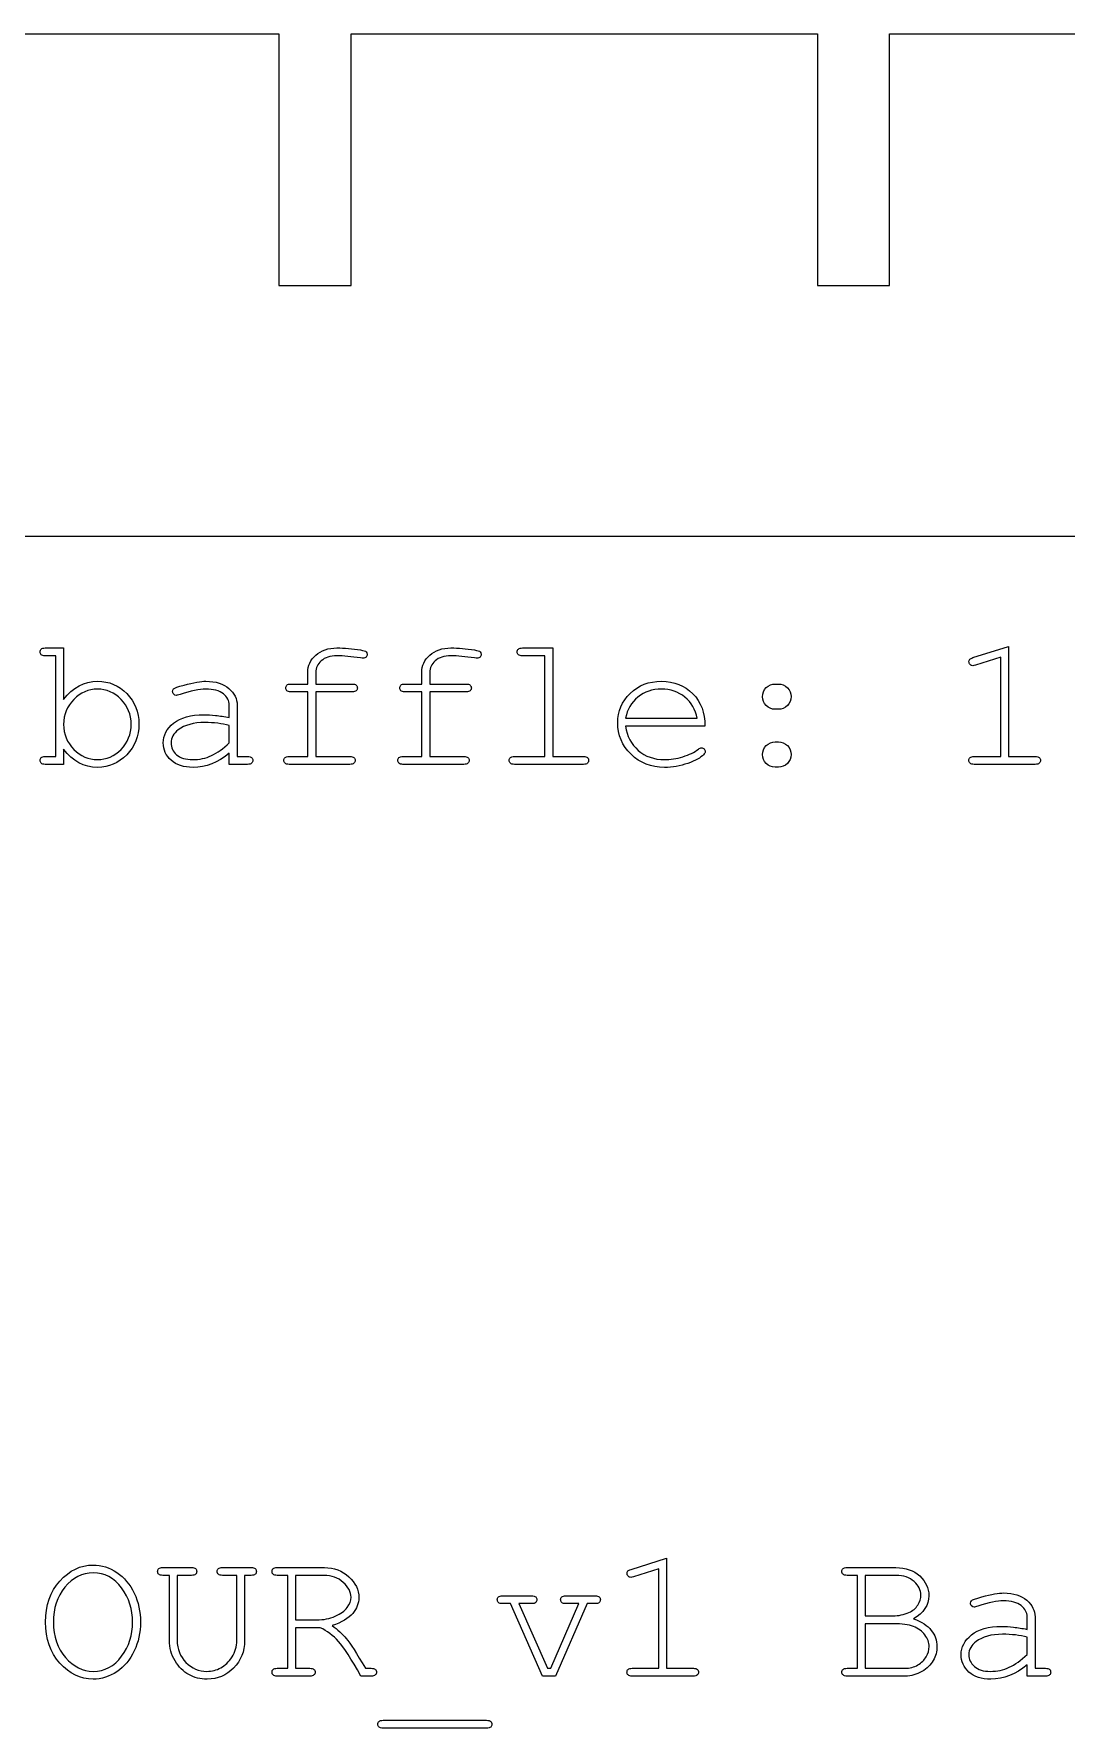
# Model space of a CAD drawing. Extents: x 16 to 234, y 0 to 130.
# Drawn here: x 42.17 to 70.92, y -0.5 to 46.7 of the extents above; entities that cross this region are included whole.
import ezdxf

# ---------------------------------------------------------------- set-up
doc = ezdxf.new("R2010")
doc.units = 0
doc.layers.add('baffles_v1_C4_v1', color=7, linetype='CONTINUOUS')

msp = doc.modelspace()

# ---------------------------------------------------------------- linework, layer by layer
at = {"layer": 'baffles_v1_C4_v1', "color": 1}
for p, q in [((36.005643, 46.699999), (48.994353, 46.699999)), ((48.994353, 46.699999), (48.994353, 39.694354)), ((51.005645, 39.694354), (51.005645, 46.699999)), ((51.005645, 46.699999), (63.994351, 46.699999)), ((63.994351, 46.699999), (63.994351, 39.694354)), ((66.005643, 39.694354), (66.005643, 46.699999)), ((66.005643, 46.699999), (78.994356, 46.699999)), ((48.994353, 39.694354), (49.999999, 39.694354)), ((49.999999, 39.694354), (51.005645, 39.694354)), ((63.994351, 39.694354), (65.000015, 39.694354)), ((65.000015, 39.694354), (66.005643, 39.694354)), ((230.000002, 32.699999), (19.999999, 32.699999))]:
    msp.add_line(p, q, dxfattribs=at)
at = {"layer": 'baffles_v1_C4_v1', "color": 7}
for p, q in [((42.485965, 29.592695), (42.994978, 29.592695)), ((42.777937, 29.37307), (42.485965, 29.37307)), ((42.777937, 26.56704), (42.777937, 29.37307)), ((42.994978, 29.592695), (42.994978, 28.153506)), ((55.780244, 29.592695), (56.62257, 29.592695)), ((56.405528, 29.37307), (55.780244, 29.37307)), ((56.405528, 26.56704), (56.405528, 29.37307)), ((56.62257, 29.592695), (56.62257, 26.56704)), ((68.327798, 29.323978), (69.319986, 29.63662)), ((69.102945, 29.336897), (68.394978, 29.114688)), ((69.102945, 26.56704), (69.102945, 29.336897)), ((69.319986, 29.63662), (69.319986, 26.56704)), ((49.79973, 28.587589), (49.79973, 28.915734)), ((50.019354, 28.915734), (50.019354, 28.587589)), ((52.97473, 28.587589), (52.97473, 28.915734)), ((53.194354, 28.915734), (53.194354, 28.587589)), ((49.329475, 28.587589), (49.79973, 28.587589)), ((49.79973, 28.367963), (49.329475, 28.367963)), ((49.79973, 26.56704), (49.79973, 28.367963)), ((50.019354, 28.587589), (51.034795, 28.587589)), ((50.019355, 28.367963), (50.019355, 26.56704)), ((51.034795, 28.367963), (50.019355, 28.367963)), ((52.504475, 28.587589), (52.97473, 28.587589)), ((52.97473, 28.367963), (52.504475, 28.367963)), ((52.97473, 26.56704), (52.97473, 28.367963)), ((53.194354, 28.587589), (54.209795, 28.587589)), ((53.194355, 28.367963), (53.194355, 26.56704)), ((54.209795, 28.367963), (53.194355, 28.367963)), ((62.81754, 28.587588), (62.910558, 28.587588)), ((62.81754, 28.587588), (62.81754, 28.587588)), ((47.61175, 27.652245), (47.61175, 28.003644)), ((47.831374, 28.003645), (47.831374, 26.56704)), ((62.910558, 27.884789), (62.81754, 27.884789)), ((44.878584, 27.463626), (44.878584, 27.463626)), ((47.61175, 26.952029), (47.61175, 27.430036)), ((60.862104, 27.417117), (58.650353, 27.417117)), ((58.652937, 27.636742), (60.642479, 27.636742)), ((60.862104, 27.417117), (60.862104, 27.417117)), ((62.81754, 26.9727), (62.910558, 26.9727)), ((62.81754, 26.9727), (62.81754, 26.9727)), ((42.485965, 26.56704), (42.777937, 26.56704)), ((42.994978, 26.776329), (42.994978, 26.349999)), ((47.61175, 26.349999), (47.61175, 26.662641)), ((47.831374, 26.56704), (48.120761, 26.56704)), ((49.275214, 26.56704), (49.79973, 26.56704)), ((50.019355, 26.56704), (50.972785, 26.56704)), ((52.450214, 26.56704), (52.97473, 26.56704)), ((53.194355, 26.56704), (54.147785, 26.56704)), ((55.552867, 26.56704), (56.405528, 26.56704)), ((56.62257, 26.56704), (57.475231, 26.56704)), ((68.358804, 26.56704), (69.102945, 26.56704)), ((69.319986, 26.56704), (70.064126, 26.56704)), ((42.994978, 26.349999), (42.485965, 26.349999)), ((48.120763, 26.349999), (47.61175, 26.349999)), ((50.972785, 26.349999), (49.275214, 26.349999)), ((54.147785, 26.349999), (52.450214, 26.349999)), ((57.475231, 26.349999), (55.552867, 26.349999)), ((62.910558, 26.272484), (62.81754, 26.272484)), ((70.064126, 26.349999), (68.358804, 26.349999)), ((45.759148, 3.97307), (46.560133, 3.97307)), ((47.420546, 3.97307), (48.22153, 3.97307)), ((48.947069, 3.97307), (50.259651, 3.97307)), ((58.802803, 3.923978), (59.794987, 4.23662)), ((59.577944, 3.936897), (58.869979, 3.714688)), ((59.577944, 1.16704), (59.577944, 3.936897)), ((59.794987, 4.23662), (59.794987, 1.16704)), ((64.819484, 3.97307), (66.183743, 3.97307)), ((45.942601, 3.756029), (45.75915, 3.756029)), ((45.942601, 1.942186), (45.942601, 3.756029)), ((46.560133, 3.756029), (46.15964, 3.756029)), ((46.15964, 3.756029), (46.15964, 1.942186)), ((47.821038, 3.756029), (47.420546, 3.756029)), ((47.821038, 1.942186), (47.821038, 3.756029)), ((48.038081, 3.756029), (48.038081, 1.942186)), ((48.22153, 3.756029), (48.038081, 3.756029)), ((49.239041, 3.756029), (48.947069, 3.756029)), ((49.239041, 1.16704), (49.239041, 3.756029)), ((50.254483, 3.756029), (49.456082, 3.756029)), ((49.456082, 3.756029), (49.456082, 2.515795)), ((65.111457, 3.756029), (64.819484, 3.756029)), ((65.111457, 1.16704), (65.111457, 3.756029)), ((66.188911, 3.756029), (65.328497, 3.756029)), ((65.328497, 3.756029), (65.328497, 2.629483)), ((55.222138, 3.187589), (56.036042, 3.187589)), ((55.444347, 2.967963), (55.222138, 2.967963)), ((56.335765, 0.949999), (55.444347, 2.967963)), ((56.036042, 2.967963), (55.676891, 2.967963)), ((55.676891, 2.967963), (56.472708, 1.16704)), ((56.568309, 1.16704), (57.348623, 2.967963)), ((57.583751, 2.967963), (56.702668, 0.949999)), ((56.986889, 3.187589), (57.803376, 3.187589)), ((57.348623, 2.967963), (56.986889, 2.967963)), ((57.803376, 2.967963), (57.583751, 2.967963)), ((44.919925, 2.453783), (44.919925, 2.453783)), ((45.13955, 2.453783), (45.13955, 2.453783)), ((49.456082, 2.515795), (50.047777, 2.515795)), ((65.328497, 2.629483), (66.095894, 2.629483)), ((66.108813, 2.409858), (65.328497, 2.409858)), ((65.328497, 2.409858), (65.328497, 1.16704)), ((69.83675, 2.252245), (69.83675, 2.603644)), ((70.056368, 2.603645), (70.056368, 1.16704)), ((49.456082, 2.298754), (49.456082, 1.16704)), ((50.145962, 2.298754), (49.456082, 2.298754)), ((69.83675, 1.552029), (69.83675, 2.030036)), ((48.947069, 1.16704), (49.239041, 1.16704)), ((49.856574, 0.949999), (48.947069, 0.949999)), ((49.456082, 1.16704), (49.856574, 1.16704)), ((51.567064, 0.949999), (51.277676, 0.949999)), ((51.4017, 1.16704), (51.567064, 1.16704)), ((56.702668, 0.949999), (56.335765, 0.949999)), ((56.472708, 1.16704), (56.568309, 1.16704)), ((58.833805, 1.16704), (59.577944, 1.16704)), ((60.539126, 0.949999), (58.833805, 0.949999)), ((59.794987, 1.16704), (60.539126, 1.16704)), ((64.819484, 1.16704), (65.111457, 1.16704)), ((66.442124, 0.949999), (64.819484, 0.949999)), ((65.328497, 1.16704), (66.426623, 1.16704)), ((69.83675, 0.949999), (69.83675, 1.262641)), ((70.345762, 0.949999), (69.83675, 0.949999)), ((70.056368, 1.16704), (70.345755, 1.16704)), ((51.894691, -0.282484), (54.78082, -0.282484)), ((54.780822, -0.499525), (51.894693, -0.499525)), ((54.78082, -0.499525), (54.780822, -0.499525))]:
    msp.add_line(p, q, dxfattribs=at)
for points in [[(42.341273, 29.484175), (42.341273, 29.515177), (42.35247, 29.541015), (42.374861, 29.561689)], [(42.374861, 29.404076), (42.352466, 29.424744), (42.341273, 29.451443), (42.341273, 29.484175)], [(42.374861, 29.561689), (42.397255, 29.582357), (42.434288, 29.592692), (42.485965, 29.592695)], [(42.485965, 29.37307), (42.434288, 29.373067), (42.397253, 29.383402), (42.374861, 29.404076)], [(49.79973, 28.915734), (49.799729, 29.098321), (49.873799, 29.256795), (50.021939, 29.391157)], [(50.021939, 29.391157), (50.170076, 29.525513), (50.366447, 29.592692), (50.61105, 29.592695)], [(50.611049, 29.37307), (50.421567, 29.373067), (50.275581, 29.326559), (50.173091, 29.233544)], [(51.269923, 29.313642), (51.009816, 29.353258), (50.790192, 29.373067), (50.611049, 29.37307)], [(50.61105, 29.592695), (50.816031, 29.592692), (51.034794, 29.573744), (51.267341, 29.535851)], [(51.267341, 29.535851), (51.355188, 29.522068), (51.408156, 29.505703), (51.426246, 29.486759)], [(51.339686, 29.305891), (51.325903, 29.305888), (51.302649, 29.308473), (51.269923, 29.313642)], [(51.422369, 29.335605), (51.401696, 29.315793), (51.374135, 29.305888), (51.339686, 29.305891)], [(51.453374, 29.411828), (51.453372, 29.380819), (51.443035, 29.355411), (51.422369, 29.335605)], [(51.426246, 29.486759), (51.444329, 29.467807), (51.453374, 29.44283), (51.453374, 29.411828)], [(52.97473, 28.915734), (52.974729, 29.098321), (53.048799, 29.256795), (53.196939, 29.391157)], [(53.196939, 29.391157), (53.345076, 29.525513), (53.541447, 29.592692), (53.78605, 29.592695)], [(53.786049, 29.37307), (53.596567, 29.373067), (53.450581, 29.326559), (53.348091, 29.233544)], [(54.444923, 29.313642), (54.184816, 29.353258), (53.965192, 29.373067), (53.786049, 29.37307)], [(53.78605, 29.592695), (53.991031, 29.592692), (54.209794, 29.573744), (54.442341, 29.535851)], [(54.442341, 29.535851), (54.530188, 29.522068), (54.583156, 29.505703), (54.601246, 29.486759)], [(54.514686, 29.305891), (54.500903, 29.305888), (54.477649, 29.308473), (54.444923, 29.313642)], [(54.597369, 29.335605), (54.576696, 29.315793), (54.549135, 29.305888), (54.514686, 29.305891)], [(54.628374, 29.411828), (54.628372, 29.380819), (54.618035, 29.355411), (54.597369, 29.335605)], [(54.601246, 29.486759), (54.619329, 29.467807), (54.628374, 29.44283), (54.628374, 29.411828)], [(55.632965, 29.484175), (55.632964, 29.515177), (55.644162, 29.541015), (55.666556, 29.561689)], [(55.667848, 29.404076), (55.644592, 29.424744), (55.632965, 29.451443), (55.632965, 29.484175)], [(55.666556, 29.561689), (55.688947, 29.582357), (55.726845, 29.592692), (55.780244, 29.592695)], [(55.780244, 29.37307), (55.728567, 29.373067), (55.691101, 29.383402), (55.667848, 29.404076)], [(68.216695, 29.207706), (68.216694, 29.233541), (68.225306, 29.257657), (68.242532, 29.280053)], [(68.242532, 29.280053), (68.256312, 29.29383), (68.284734, 29.308472), (68.327798, 29.323978)], [(50.173091, 29.233544), (50.070598, 29.140524), (50.019352, 29.034587), (50.019354, 28.915734)], [(53.348091, 29.233544), (53.245598, 29.140524), (53.194352, 29.034587), (53.194354, 28.915734)], [(68.248992, 29.131483), (68.227458, 29.153012), (68.216695, 29.17842), (68.216695, 29.207706)], [(68.320047, 29.099185), (68.294209, 29.099182), (68.270523, 29.109948), (68.248992, 29.131483)], [(68.394978, 29.114688), (68.360525, 29.10435), (68.335549, 29.099182), (68.320047, 29.099185)], [(42.994978, 28.153506), (43.256804, 28.494569), (43.572891, 28.665101), (43.94324, 28.665103)], [(43.938073, 28.445478), (43.686579, 28.445476), (43.466954, 28.350305), (43.279198, 28.159966)], [(44.596947, 28.159966), (44.409187, 28.350305), (44.189563, 28.445476), (43.938073, 28.445478)], [(43.94324, 28.665103), (44.260187, 28.665101), (44.531488, 28.550121), (44.757144, 28.320163)], [(44.757144, 28.320163), (44.982795, 28.090201), (45.095622, 27.808134), (45.095625, 27.473961)], [(46.033035, 28.380883), (46.033034, 28.410164), (46.041646, 28.433418), (46.058872, 28.450646)], [(46.062749, 28.303368), (46.042941, 28.324037), (46.033035, 28.349875), (46.033035, 28.380883)], [(46.058872, 28.450646), (46.082988, 28.476482), (46.180311, 28.511794), (46.350844, 28.556582)], [(46.950292, 28.445478), (46.781481, 28.445476), (46.544631, 28.396383), (46.239741, 28.2982)], [(46.350844, 28.556582), (46.61956, 28.628927), (46.82282, 28.665101), (46.960626, 28.665103)], [(47.446385, 28.313703), (47.336141, 28.401551), (47.170776, 28.445476), (46.950292, 28.445478)], [(46.960626, 28.665103), (47.234509, 28.665101), (47.448105, 28.597491), (47.601413, 28.462273)], [(47.601413, 28.462273), (47.754718, 28.327051), (47.831371, 28.174175), (47.831374, 28.003645)], [(49.21837, 28.398969), (49.195976, 28.419638), (49.184779, 28.446337), (49.184782, 28.479068)], [(49.184782, 28.479068), (49.184782, 28.510072), (49.195979, 28.53591), (49.21837, 28.556583)], [(49.21837, 28.556583), (49.240765, 28.577251), (49.277798, 28.587586), (49.329475, 28.587589)], [(49.329475, 28.367963), (49.277798, 28.367961), (49.240763, 28.378297), (49.21837, 28.398969)], [(51.034795, 28.587589), (51.08647, 28.587586), (51.123504, 28.577251), (51.1459, 28.556583)], [(51.1459, 28.398969), (51.123506, 28.378297), (51.08647, 28.367962), (51.034795, 28.367963)], [(51.1459, 28.556583), (51.168291, 28.53591), (51.179488, 28.50921), (51.179488, 28.476484)], [(51.179488, 28.476484), (51.179486, 28.445476), (51.168287, 28.419638), (51.1459, 28.398969)], [(52.39337, 28.398969), (52.370976, 28.419638), (52.359779, 28.446337), (52.359782, 28.479068)], [(52.359782, 28.479068), (52.359782, 28.510072), (52.370979, 28.53591), (52.39337, 28.556583)], [(52.39337, 28.556583), (52.415765, 28.577251), (52.452798, 28.587586), (52.504475, 28.587589)], [(52.504475, 28.367963), (52.452798, 28.367961), (52.415763, 28.378297), (52.39337, 28.398969)], [(54.209795, 28.587589), (54.26147, 28.587586), (54.298504, 28.577251), (54.3209, 28.556583)], [(54.3209, 28.398969), (54.298506, 28.378297), (54.26147, 28.367962), (54.209795, 28.367963)], [(54.3209, 28.556583), (54.343291, 28.53591), (54.354488, 28.50921), (54.354488, 28.476484)], [(54.354488, 28.476484), (54.354486, 28.445476), (54.343287, 28.419638), (54.3209, 28.398969)], [(58.430728, 27.515302), (58.430728, 27.830527), (58.54743, 28.100967), (58.780836, 28.326622)], [(58.780836, 28.326622), (59.01424, 28.552274), (59.303197, 28.665101), (59.647708, 28.665103)], [(59.647708, 28.445478), (59.394492, 28.445476), (59.17659, 28.371407), (58.994001, 28.223269)], [(59.647708, 28.665103), (60.002551, 28.665101), (60.294522, 28.549259), (60.523623, 28.317579)], [(60.302707, 28.220686), (60.119253, 28.370545), (59.900921, 28.445476), (59.647708, 28.445478)], [(62.466141, 28.233605), (62.466139, 28.335233), (62.50102, 28.419638), (62.570785, 28.486819)], [(62.570785, 28.486819), (62.640547, 28.553996), (62.722799, 28.587586), (62.81754, 28.587588)], [(62.910558, 28.587588), (63.007019, 28.587586), (63.089701, 28.553135), (63.158605, 28.484235)], [(63.158605, 28.484235), (63.227505, 28.415331), (63.261956, 28.333511), (63.261958, 28.238772)], [(43.279198, 28.159966), (43.091439, 27.969623), (42.997561, 27.73751), (42.997561, 27.463626)], [(44.878584, 27.463626), (44.878581, 27.73751), (44.784702, 27.969623), (44.596947, 28.159966)], [(46.133804, 28.272362), (46.106242, 28.27236), (46.082558, 28.282695), (46.062749, 28.303368)], [(46.239741, 28.2982), (46.184619, 28.280973), (46.149306, 28.27236), (46.133804, 28.272362)], [(47.61175, 28.003644), (47.611748, 28.122499), (47.556626, 28.225851), (47.446385, 28.313703)], [(58.994001, 28.223269), (58.81141, 28.075129), (58.697722, 27.87962), (58.652937, 27.636742)], [(60.642479, 27.636742), (60.599413, 27.876175), (60.486156, 28.070822), (60.302707, 28.220686)], [(60.523623, 28.317579), (60.75272, 28.085895), (60.865547, 27.785741), (60.862104, 27.417117)], [(62.569494, 27.988142), (62.50059, 28.057042), (62.466139, 28.138863), (62.466141, 28.233605)], [(62.81754, 27.884789), (62.721076, 27.884787), (62.638394, 27.919238), (62.569494, 27.988142)], [(63.157313, 27.985558), (63.087548, 27.918377), (63.005296, 27.884787), (62.910558, 27.884789)], [(63.261958, 28.238772), (63.261956, 28.13714), (63.227075, 28.052736), (63.157313, 27.985558)], [(42.997561, 27.463626), (42.997561, 27.18974), (43.091439, 26.957627), (43.279198, 26.767286)], [(44.596947, 26.767286), (44.784702, 26.957627), (44.878581, 27.18974), (44.878584, 27.463626)], [(45.095625, 27.473961), (45.095622, 27.136341), (44.981503, 26.850398), (44.753268, 26.616132)], [(45.772069, 26.946862), (45.772069, 27.157012), (45.868531, 27.340463), (46.061457, 27.497216)], [(46.061457, 27.497216), (46.254382, 27.653966), (46.536018, 27.732342), (46.906367, 27.732343)], [(46.929621, 27.515302), (46.614394, 27.515301), (46.36807, 27.447261), (46.190648, 27.311181)], [(46.906367, 27.732343), (47.006273, 27.732342), (47.114793, 27.725883), (47.231928, 27.712965)], [(47.288772, 27.494632), (47.175082, 27.508411), (47.055365, 27.515301), (46.929621, 27.515302)], [(47.231928, 27.712965), (47.34906, 27.700044), (47.475667, 27.679804), (47.61175, 27.652245)], [(47.61175, 27.430036), (47.510118, 27.459319), (47.402459, 27.48085), (47.288772, 27.494632)], [(58.80409, 26.630343), (58.555182, 26.874083), (58.430728, 27.169069), (58.430728, 27.515302)], [(58.650353, 27.417117), (58.688248, 27.136341), (58.805812, 26.910257), (59.003044, 26.738864)], [(45.991694, 26.462395), (45.845277, 26.59417), (45.772069, 26.755658), (45.772069, 26.946862)], [(46.190648, 27.311181), (46.056289, 27.209549), (45.989109, 27.08811), (45.98911, 26.946862)], [(45.98911, 26.946862), (45.989109, 26.815948), (46.040355, 26.705705), (46.142848, 26.616133)], [(47.114364, 26.59417), (47.275421, 26.669101), (47.441216, 26.788387), (47.61175, 26.952029)], [(62.570785, 26.871931), (62.640547, 26.93911), (62.722799, 26.972699), (62.81754, 26.9727)], [(62.910558, 26.9727), (63.007019, 26.972699), (63.089701, 26.938679), (63.158605, 26.870639)], [(42.341273, 26.458519), (42.341273, 26.491248), (42.35247, 26.517516), (42.374861, 26.537326)], [(42.374861, 26.381005), (42.352466, 26.401675), (42.341273, 26.427513), (42.341273, 26.458519)], [(42.374861, 26.537326), (42.397255, 26.557135), (42.434288, 26.56704), (42.485965, 26.56704)], [(43.94324, 26.264733), (43.564278, 26.264733), (43.248191, 26.435265), (42.994978, 26.776329)], [(43.279198, 26.767286), (43.466954, 26.576944), (43.686579, 26.481774), (43.938073, 26.481774)], [(43.938073, 26.481774), (44.189563, 26.481774), (44.409187, 26.576944), (44.596947, 26.767286)], [(44.753268, 26.616132), (44.525028, 26.381866), (44.255019, 26.264733), (43.94324, 26.264733)], [(46.601476, 26.264733), (46.34137, 26.264733), (46.13811, 26.33062), (45.991694, 26.462395)], [(46.142848, 26.616133), (46.245338, 26.52656), (46.394769, 26.481774), (46.591141, 26.481774)], [(46.591141, 26.481774), (46.778897, 26.481774), (46.953305, 26.519239), (47.114364, 26.59417)], [(47.61175, 26.662641), (47.296522, 26.397369), (46.959764, 26.264733), (46.601476, 26.264733)], [(48.120761, 26.56704), (48.174158, 26.56704), (48.212054, 26.557135), (48.23445, 26.537326)], [(48.23445, 26.537326), (48.256841, 26.517516), (48.268038, 26.491248), (48.268038, 26.458519)], [(48.268038, 26.458519), (48.268035, 26.427513), (48.256837, 26.401675), (48.23445, 26.381005)], [(49.130519, 26.458519), (49.130518, 26.491248), (49.141716, 26.517516), (49.16411, 26.537326)], [(49.16411, 26.381005), (49.141716, 26.401675), (49.130519, 26.427513), (49.130519, 26.458519)], [(49.16411, 26.537326), (49.186501, 26.557135), (49.223537, 26.56704), (49.275214, 26.56704)], [(50.972785, 26.56704), (51.024459, 26.56704), (51.061494, 26.557135), (51.083889, 26.537326)], [(51.083889, 26.537326), (51.10628, 26.517516), (51.117477, 26.491248), (51.117481, 26.458519)], [(51.117481, 26.458519), (51.117478, 26.427513), (51.10628, 26.401675), (51.083889, 26.381005)], [(52.305519, 26.458519), (52.305518, 26.491248), (52.316716, 26.517516), (52.33911, 26.537326)], [(52.33911, 26.381005), (52.316716, 26.401675), (52.305519, 26.427513), (52.305519, 26.458519)], [(52.33911, 26.537326), (52.361501, 26.557135), (52.398537, 26.56704), (52.450214, 26.56704)], [(54.147785, 26.56704), (54.199459, 26.56704), (54.236494, 26.557135), (54.258889, 26.537326)], [(54.258889, 26.537326), (54.28128, 26.517516), (54.292477, 26.491248), (54.292481, 26.458519)], [(54.292481, 26.458519), (54.292478, 26.427513), (54.28128, 26.401675), (54.258889, 26.381005)], [(55.441763, 26.381005), (55.419369, 26.401675), (55.408172, 26.427513), (55.408175, 26.458519)], [(55.408175, 26.458519), (55.408175, 26.491248), (55.419372, 26.517516), (55.441763, 26.537326)], [(55.441763, 26.537326), (55.464158, 26.557135), (55.50119, 26.56704), (55.552867, 26.56704)], [(57.475231, 26.56704), (57.528627, 26.56704), (57.566523, 26.557135), (57.588919, 26.537326)], [(57.588919, 26.537326), (57.61131, 26.517516), (57.622507, 26.491248), (57.622507, 26.458519)], [(57.622507, 26.458519), (57.622505, 26.427513), (57.611306, 26.401675), (57.588919, 26.381005)], [(59.735558, 26.264733), (59.363486, 26.264733), (59.052997, 26.386603), (58.80409, 26.630343)], [(59.003044, 26.738864), (59.200275, 26.56747), (59.444446, 26.481774), (59.735558, 26.481774)], [(59.735558, 26.481774), (59.897476, 26.481774), (60.067146, 26.508473), (60.244571, 26.561872)], [(60.244571, 26.561872), (60.421991, 26.615271), (60.566685, 26.685895), (60.678653, 26.773746)], [(60.825931, 26.618716), (60.743246, 26.532589), (60.596399, 26.45206), (60.385389, 26.377129)], [(60.678653, 26.773746), (60.71138, 26.799583), (60.739801, 26.812502), (60.763919, 26.812503)], [(60.763919, 26.812503), (60.791478, 26.812502), (60.815593, 26.801736), (60.836266, 26.780205)], [(60.867272, 26.703982), (60.867269, 26.674699), (60.853489, 26.646277), (60.825931, 26.618716)], [(60.836266, 26.780205), (60.856935, 26.758673), (60.867268, 26.733265), (60.867272, 26.703982)], [(62.466141, 26.6213), (62.466139, 26.721207), (62.50102, 26.804751), (62.570785, 26.871931)], [(62.569494, 26.374545), (62.50059, 26.442586), (62.466139, 26.524837), (62.466141, 26.6213)], [(63.261958, 26.623884), (63.261956, 26.523976), (63.227075, 26.440432), (63.157313, 26.373253)], [(63.158605, 26.870639), (63.227505, 26.802598), (63.261956, 26.720346), (63.261958, 26.623884)], [(68.2477, 26.381005), (68.225306, 26.401675), (68.214108, 26.427513), (68.214112, 26.458519)], [(68.214112, 26.458519), (68.214111, 26.491248), (68.225309, 26.517516), (68.2477, 26.537326)], [(68.2477, 26.537326), (68.270091, 26.557135), (68.307127, 26.56704), (68.358804, 26.56704)], [(70.064126, 26.56704), (70.1158, 26.56704), (70.152835, 26.557135), (70.175231, 26.537326)], [(70.175231, 26.537326), (70.197622, 26.517516), (70.208819, 26.491248), (70.208819, 26.458519)], [(70.208819, 26.458519), (70.208816, 26.427513), (70.197618, 26.401675), (70.175231, 26.381005)], [(42.485965, 26.349999), (42.434288, 26.349999), (42.397253, 26.360334), (42.374861, 26.381005)], [(48.23445, 26.381005), (48.212055, 26.360334), (48.174159, 26.349999), (48.120763, 26.349999)], [(49.275214, 26.349999), (49.223537, 26.349999), (49.186503, 26.360334), (49.16411, 26.381005)], [(51.083889, 26.381005), (51.061494, 26.360334), (51.024459, 26.349999), (50.972785, 26.349999)], [(52.450214, 26.349999), (52.398537, 26.349999), (52.361503, 26.360334), (52.33911, 26.381005)], [(54.258889, 26.381005), (54.236494, 26.360334), (54.199459, 26.349999), (54.147785, 26.349999)], [(55.552867, 26.349999), (55.50119, 26.349999), (55.464156, 26.360334), (55.441763, 26.381005)], [(57.588919, 26.381005), (57.566523, 26.360334), (57.528627, 26.349999), (57.475231, 26.349999)], [(60.385389, 26.377129), (60.174375, 26.302198), (59.957765, 26.264733), (59.735558, 26.264733)], [(62.81754, 26.272484), (62.721076, 26.272484), (62.638394, 26.306505), (62.569494, 26.374545)], [(63.157313, 26.373253), (63.087548, 26.306074), (63.005296, 26.272484), (62.910558, 26.272484)], [(68.358804, 26.349999), (68.307127, 26.349999), (68.270092, 26.360334), (68.2477, 26.381005)], [(70.175231, 26.381005), (70.152835, 26.360334), (70.1158, 26.349999), (70.064126, 26.349999)], [(42.892917, 3.598416), (43.159049, 3.894691), (43.466954, 4.04283), (43.816633, 4.042833)], [(43.816633, 3.825792), (43.511741, 3.825789), (43.251206, 3.691861), (43.035027, 3.424008)], [(43.816633, 4.042833), (44.05262, 4.04283), (44.273106, 3.973928), (44.478091, 3.836128)], [(44.61245, 3.404629), (44.407465, 3.685402), (44.142193, 3.825789), (43.816633, 3.825792)], [(44.478091, 3.836128), (44.683072, 3.698321), (44.844561, 3.506257), (44.962558, 3.259935)], [(45.614454, 3.864549), (45.614454, 3.897275), (45.626512, 3.924836), (45.650628, 3.947232)], [(45.648046, 3.785743), (45.625651, 3.805549), (45.614454, 3.831818), (45.614454, 3.864549)], [(45.75915, 3.756029), (45.707473, 3.756026), (45.670439, 3.765931), (45.648046, 3.785743)], [(45.650628, 3.947232), (45.671297, 3.964454), (45.707471, 3.973067), (45.759148, 3.97307)], [(46.560133, 3.97307), (46.611808, 3.973067), (46.648843, 3.963162), (46.671237, 3.943356)], [(46.671237, 3.785743), (46.648843, 3.765931), (46.611808, 3.756026), (46.560133, 3.756029)], [(46.671237, 3.943356), (46.693628, 3.923543), (46.704825, 3.897275), (46.704825, 3.864549)], [(46.704825, 3.864549), (46.704824, 3.831818), (46.693628, 3.805549), (46.671237, 3.785743)], [(47.309441, 3.785743), (47.287047, 3.805549), (47.27585, 3.831818), (47.275853, 3.864549)], [(47.275853, 3.864549), (47.275851, 3.897275), (47.287047, 3.923543), (47.309441, 3.943356)], [(47.309441, 3.943356), (47.331832, 3.963162), (47.368867, 3.973067), (47.420546, 3.97307)], [(47.420546, 3.756029), (47.368867, 3.756026), (47.331832, 3.765931), (47.309441, 3.785743)], [(48.22153, 3.97307), (48.273204, 3.973067), (48.310238, 3.963162), (48.332634, 3.943356)], [(48.332634, 3.785743), (48.310237, 3.765931), (48.273204, 3.756026), (48.22153, 3.756029)], [(48.332634, 3.943356), (48.355025, 3.923543), (48.366222, 3.897275), (48.366222, 3.864549)], [(48.366222, 3.864549), (48.36622, 3.831818), (48.355022, 3.805549), (48.332634, 3.785743)], [(48.802377, 3.864549), (48.802377, 3.897275), (48.813574, 3.923544), (48.835965, 3.943356)], [(48.835965, 3.785743), (48.81357, 3.805549), (48.802377, 3.831818), (48.802377, 3.864549)], [(48.835965, 3.943356), (48.858359, 3.963162), (48.895392, 3.973067), (48.947069, 3.97307)], [(48.947069, 3.756029), (48.895392, 3.756026), (48.858358, 3.765931), (48.835965, 3.785743)], [(50.259651, 3.97307), (50.530089, 3.973067), (50.757895, 3.88737), (50.943071, 3.71598)], [(58.723992, 3.731483), (58.702473, 3.753012), (58.691678, 3.77842), (58.691713, 3.807706)], [(58.691713, 3.807706), (58.691709, 3.833541), (58.700321, 3.857657), (58.717536, 3.880053)], [(58.717536, 3.880053), (58.73133, 3.89383), (58.759739, 3.908472), (58.802803, 3.923978)], [(64.674796, 3.864549), (64.674796, 3.897275), (64.685979, 3.923544), (64.70838, 3.943356)], [(64.70838, 3.785743), (64.685979, 3.805549), (64.674796, 3.831818), (64.674796, 3.864549)], [(64.70838, 3.943356), (64.730782, 3.963162), (64.767809, 3.973067), (64.819484, 3.97307)], [(64.819484, 3.756029), (64.767809, 3.756026), (64.730775, 3.765931), (64.70838, 3.785743)], [(66.183743, 3.97307), (66.454182, 3.973067), (66.674238, 3.895122), (66.84391, 3.739234)], [(42.493716, 2.453783), (42.493716, 2.920591), (42.626783, 3.302135), (42.892917, 3.598416)], [(43.035027, 3.424008), (42.818847, 3.15615), (42.710757, 2.832742), (42.710757, 2.453783)], [(44.919925, 2.453783), (44.919922, 2.806903), (44.81743, 3.123852), (44.61245, 3.404629)], [(50.785458, 3.559659), (50.639901, 3.69057), (50.462909, 3.756026), (50.254483, 3.756029)], [(51.003791, 3.146247), (51.003789, 3.290939), (50.931011, 3.428743), (50.785458, 3.559659)], [(50.943071, 3.71598), (51.128243, 3.544584), (51.22083, 3.351228), (51.220832, 3.135912)], [(58.795045, 3.699185), (58.769222, 3.699182), (58.745522, 3.709948), (58.723992, 3.731483)], [(58.869979, 3.714688), (58.835512, 3.70435), (58.81055, 3.699182), (58.795045, 3.699185)], [(66.687587, 3.584205), (66.560118, 3.698752), (66.393893, 3.756026), (66.188911, 3.756029)], [(66.878793, 3.208259), (66.878789, 3.344338), (66.815053, 3.469653), (66.687587, 3.584205)], [(66.84391, 3.739234), (67.013578, 3.583341), (67.098414, 3.400321), (67.098414, 3.190172)], [(44.962558, 3.259935), (45.080549, 3.013609), (45.139546, 2.744892), (45.13955, 2.453783)], [(50.563249, 2.619148), (50.717415, 2.688048), (50.829381, 2.769007), (50.899146, 2.862027)], [(50.899146, 2.862027), (50.968907, 2.955042), (51.003789, 3.049782), (51.003791, 3.146247)], [(51.220832, 3.135912), (51.22083, 2.980881), (51.163555, 2.834895), (51.049008, 2.697954)], [(55.111034, 2.998969), (55.08864, 3.019638), (55.077443, 3.046337), (55.077446, 3.079068)], [(55.077446, 3.079068), (55.077446, 3.110072), (55.088643, 3.13591), (55.111034, 3.156583)], [(55.111034, 3.156583), (55.133428, 3.177251), (55.170462, 3.187586), (55.222138, 3.187589)], [(55.222138, 2.967963), (55.170462, 2.967961), (55.133427, 2.978297), (55.111034, 2.998969)], [(56.036042, 3.187589), (56.087717, 3.187586), (56.124752, 3.177251), (56.147146, 3.156583)], [(56.147146, 2.998969), (56.124752, 2.978297), (56.087717, 2.967962), (56.036042, 2.967963)], [(56.147146, 3.156583), (56.169537, 3.13591), (56.180734, 3.10921), (56.180734, 3.076484)], [(56.180734, 3.076484), (56.180733, 3.045476), (56.169537, 3.019638), (56.147146, 2.998969)], [(56.842193, 3.079068), (56.842191, 3.110072), (56.853386, 3.13591), (56.875784, 3.156583)], [(56.875784, 2.998969), (56.85339, 3.019638), (56.842193, 3.046337), (56.842193, 3.079068)], [(56.875784, 3.156583), (56.898175, 3.177251), (56.93521, 3.187586), (56.986889, 3.187589)], [(56.986889, 2.967963), (56.93521, 2.967961), (56.898175, 2.978297), (56.875784, 2.998969)], [(57.803376, 3.187589), (57.856772, 3.187586), (57.894238, 3.177251), (57.915772, 3.156583)], [(57.915772, 2.998969), (57.894239, 2.978297), (57.856772, 2.967962), (57.803376, 2.967963)], [(57.915772, 3.156583), (57.937302, 3.13591), (57.948066, 3.10921), (57.948069, 3.076484)], [(57.948069, 3.076484), (57.948066, 3.045476), (57.937299, 3.019638), (57.915772, 2.998969)], [(66.545478, 2.719917), (66.650552, 2.768146), (66.732372, 2.837909), (66.79094, 2.929206)], [(67.098414, 3.190172), (67.098414, 2.924898), (66.956305, 2.710441), (66.672086, 2.546801)], [(66.79094, 2.929206), (66.849505, 3.020499), (66.878789, 3.113517), (66.878793, 3.208259)], [(68.258044, 2.980883), (68.258044, 3.010164), (68.266652, 3.033418), (68.283868, 3.050646)], [(68.287748, 2.903368), (68.267922, 2.924037), (68.258044, 2.949875), (68.258044, 2.980883)], [(68.283868, 3.050646), (68.307998, 3.076482), (68.405304, 3.111794), (68.575837, 3.156582)], [(68.358805, 2.872362), (68.331253, 2.87236), (68.307557, 2.882695), (68.287748, 2.903368)], [(68.46474, 2.8982), (68.409619, 2.880973), (68.374306, 2.87236), (68.358805, 2.872362)], [(69.175291, 3.045478), (69.00648, 3.045476), (68.769632, 2.996383), (68.46474, 2.8982)], [(68.575837, 3.156582), (68.844555, 3.228927), (69.047815, 3.265101), (69.185621, 3.265103)], [(69.671385, 2.913703), (69.561142, 3.001551), (69.395777, 3.045476), (69.175291, 3.045478)], [(69.185621, 3.265103), (69.459503, 3.265101), (69.6731, 3.197491), (69.826406, 3.062273)], [(69.83675, 2.603644), (69.836746, 2.722499), (69.781628, 2.825851), (69.671385, 2.913703)], [(69.826406, 3.062273), (69.979713, 2.927051), (70.056364, 2.774175), (70.056368, 2.603645)], [(42.892917, 1.310442), (42.626783, 1.607581), (42.493716, 1.988694), (42.493716, 2.453783)], [(42.710757, 2.453783), (42.710757, 2.050706), (42.824014, 1.721269), (43.05053, 1.465471)], [(44.61245, 1.501645), (44.81743, 1.781558), (44.919922, 2.098937), (44.919925, 2.453783)], [(45.13955, 2.453783), (45.139546, 2.164394), (45.08098, 1.896107), (44.96385, 1.648923)], [(50.047777, 2.515795), (50.237256, 2.515793), (50.40908, 2.550244), (50.563249, 2.619148)], [(51.049008, 2.697954), (50.934456, 2.56101), (50.742823, 2.446891), (50.474108, 2.355598)], [(66.095894, 2.629483), (66.259534, 2.629481), (66.409394, 2.659626), (66.545478, 2.719917)], [(66.672086, 2.32976), (66.536002, 2.383157), (66.348243, 2.409857), (66.108813, 2.409858)], [(66.672086, 2.546801), (66.897737, 2.465839), (67.063101, 2.35818), (67.16818, 2.223823)], [(46.100214, 1.375037), (45.995138, 1.54643), (45.942601, 1.73548), (45.942601, 1.942186)], [(46.15964, 1.942186), (46.15964, 1.702751), (46.241461, 1.499491), (46.405104, 1.332404)], [(47.687971, 1.482266), (47.77668, 1.618346), (47.821035, 1.771653), (47.821038, 1.942186)], [(48.038081, 1.942186), (48.038078, 1.637295), (47.936448, 1.381497), (47.73319, 1.174791)], [(50.653683, 1.916348), (50.506404, 2.079989), (50.337163, 2.207457), (50.145962, 2.298754)], [(50.474108, 2.355598), (50.629135, 2.248798), (50.761771, 2.12822), (50.872016, 1.993863)], [(51.277676, 0.949999), (51.008956, 1.430589), (50.800959, 1.752705), (50.653683, 1.916348)], [(50.872016, 1.993863), (50.982257, 1.859503), (51.158818, 1.583896), (51.4017, 1.16704)], [(66.991188, 2.094632), (66.914533, 2.197983), (66.808163, 2.276359), (66.672086, 2.32976)], [(67.106169, 1.774238), (67.106165, 1.88448), (67.067839, 1.991278), (66.991188, 2.094632)], [(67.16818, 2.223823), (67.273251, 2.089463), (67.32579, 1.941324), (67.325794, 1.779406)], [(67.99707, 1.546862), (67.99707, 1.757012), (68.09353, 1.940463), (68.286457, 2.097216)], [(68.415648, 1.911181), (68.281289, 1.809549), (68.214109, 1.68811), (68.214109, 1.546862)], [(68.286457, 2.097216), (68.479381, 2.253966), (68.761017, 2.332342), (69.131367, 2.332343)], [(69.154622, 2.115302), (68.839394, 2.115301), (68.59307, 2.047261), (68.415648, 1.911181)], [(69.131367, 2.332343), (69.231274, 2.332342), (69.339792, 2.325883), (69.456928, 2.312965)], [(69.513771, 2.094632), (69.400081, 2.108411), (69.280366, 2.115301), (69.154622, 2.115302)], [(69.456928, 2.312965), (69.574061, 2.300044), (69.700666, 2.279804), (69.83675, 2.252245)], [(69.83675, 2.030036), (69.735118, 2.059319), (69.627457, 2.08085), (69.513771, 2.094632)], [(43.05053, 1.465471), (43.277044, 1.209673), (43.532411, 1.081774), (43.816633, 1.081774)], [(43.816633, 1.081774), (44.142193, 1.081774), (44.407465, 1.22173), (44.61245, 1.501645)], [(44.96385, 1.648923), (44.846714, 1.401737), (44.685225, 1.209242), (44.479383, 1.071438)], [(47.377912, 1.179959), (47.495905, 1.245415), (47.599258, 1.346184), (47.687971, 1.482266)], [(66.79094, 1.260057), (66.89429, 1.322069), (66.972667, 1.398722), (67.02607, 1.490018)], [(67.02607, 1.490018), (67.079467, 1.581312), (67.106165, 1.676052), (67.106169, 1.774238)], [(67.325794, 1.779406), (67.32579, 1.634711), (67.291327, 1.502505), (67.222441, 1.382789)], [(68.216695, 1.062395), (68.070278, 1.19417), (67.99707, 1.355658), (67.99707, 1.546862)], [(68.214109, 1.546862), (68.214109, 1.415948), (68.265354, 1.305705), (68.367846, 1.216133)], [(69.339365, 1.19417), (69.500422, 1.269101), (69.666217, 1.388387), (69.83675, 1.552029)], [(43.816633, 0.864733), (43.466954, 0.864733), (43.159049, 1.013302), (42.892917, 1.310442)], [(44.479383, 1.071438), (44.273537, 0.933635), (44.05262, 0.864733), (43.816633, 0.864733)], [(46.48262, 0.99134), (46.332757, 1.075745), (46.205289, 1.203644), (46.100214, 1.375037)], [(46.405104, 1.332404), (46.568745, 1.165317), (46.762531, 1.081773), (46.986463, 1.081773)], [(46.9968, 0.864733), (46.803874, 0.864733), (46.632481, 0.906935), (46.48262, 0.99134)], [(46.986463, 1.081773), (47.129433, 1.081773), (47.259916, 1.114502), (47.377912, 1.179959)], [(47.73319, 1.174791), (47.529927, 0.968086), (47.284464, 0.864733), (46.9968, 0.864733)], [(48.802377, 1.058519), (48.802377, 1.091248), (48.813574, 1.117516), (48.835965, 1.137326)], [(48.835965, 0.981005), (48.81357, 1.001675), (48.802377, 1.027513), (48.802377, 1.058519)], [(48.835965, 1.137326), (48.858359, 1.157135), (48.895392, 1.16704), (48.947069, 1.16704)], [(48.947069, 0.949999), (48.895392, 0.949999), (48.858358, 0.960334), (48.835965, 0.981005)], [(49.856574, 1.16704), (49.909972, 1.16704), (49.947868, 1.157135), (49.970262, 1.137326)], [(49.970262, 0.981005), (49.947868, 0.960334), (49.909972, 0.949999), (49.856574, 0.949999)], [(49.970262, 1.137326), (49.992653, 1.117516), (50.00385, 1.091248), (50.00385, 1.058519)], [(50.00385, 1.058519), (50.003849, 1.027513), (49.992653, 1.001675), (49.970262, 0.981005)], [(51.567064, 1.16704), (51.618738, 1.16704), (51.655772, 1.157135), (51.678169, 1.137326)], [(51.678169, 0.981005), (51.655772, 0.960334), (51.618738, 0.949999), (51.567064, 0.949999)], [(51.678169, 1.137326), (51.700559, 1.117516), (51.711757, 1.091248), (51.71176, 1.058519)], [(51.71176, 1.058519), (51.711757, 1.027513), (51.700559, 1.001675), (51.678169, 0.981005)], [(58.689117, 1.058519), (58.689117, 1.091248), (58.7003, 1.117516), (58.722701, 1.137326)], [(58.722701, 0.981005), (58.7003, 1.001675), (58.689117, 1.027513), (58.689117, 1.058519)], [(58.722701, 1.137326), (58.745102, 1.157135), (58.782126, 1.16704), (58.833805, 1.16704)], [(58.833805, 0.949999), (58.782126, 0.949999), (58.745092, 0.960334), (58.722701, 0.981005)], [(60.539126, 1.16704), (60.5908, 1.16704), (60.627835, 1.157135), (60.650229, 1.137326)], [(60.650229, 0.981005), (60.627835, 0.960334), (60.5908, 0.949999), (60.539126, 0.949999)], [(60.650229, 1.137326), (60.672631, 1.117516), (60.683814, 1.091248), (60.683814, 1.058519)], [(60.683814, 1.058519), (60.68381, 1.027513), (60.672595, 1.001675), (60.650229, 0.981005)], [(64.674796, 1.058519), (64.674796, 1.091248), (64.685979, 1.117516), (64.70838, 1.137326)], [(64.70838, 0.981005), (64.685979, 1.001675), (64.674796, 1.027513), (64.674796, 1.058519)], [(64.70838, 1.137326), (64.730782, 1.157135), (64.767809, 1.16704), (64.819484, 1.16704)], [(64.819484, 0.949999), (64.767809, 0.949999), (64.730775, 0.960334), (64.70838, 0.981005)], [(66.426623, 1.16704), (66.566147, 1.16704), (66.687587, 1.198045), (66.79094, 1.260057)], [(66.905921, 1.076606), (66.763808, 0.992201), (66.60921, 0.949999), (66.442124, 0.949999)], [(67.222441, 1.382789), (67.153536, 1.263072), (67.048027, 1.161011), (66.905921, 1.076606)], [(68.826475, 0.864733), (68.566369, 0.864733), (68.363109, 0.93062), (68.216695, 1.062395)], [(68.367846, 1.216133), (68.470339, 1.12656), (68.619769, 1.081774), (68.816139, 1.081774)], [(68.816139, 1.081774), (69.003898, 1.081774), (69.178304, 1.119239), (69.339365, 1.19417)], [(69.83675, 1.262641), (69.521522, 0.997369), (69.184763, 0.864733), (68.826475, 0.864733)], [(70.345755, 1.16704), (70.399152, 1.16704), (70.437047, 1.157135), (70.459445, 1.137326)], [(70.459445, 0.981005), (70.437054, 0.960334), (70.399159, 0.949999), (70.345762, 0.949999)], [(70.459445, 1.137326), (70.481846, 1.117516), (70.493029, 1.091248), (70.493029, 1.058519)], [(70.493029, 1.058519), (70.493026, 1.027513), (70.481846, 1.001675), (70.459445, 0.981005)], [(51.749999, -0.391005), (51.749999, -0.358275), (51.761196, -0.332006), (51.783587, -0.312198)], [(51.783589, -0.469811), (51.761195, -0.45), (51.749999, -0.423732), (51.749999, -0.391005)], [(51.783587, -0.312198), (51.805981, -0.292387), (51.843015, -0.282483), (51.894691, -0.282484)], [(51.894693, -0.499525), (51.843016, -0.499524), (51.805981, -0.489619), (51.783589, -0.469811)], [(54.78082, -0.282484), (54.834216, -0.282483), (54.871681, -0.292387), (54.893216, -0.312198)], [(54.893216, -0.469811), (54.871682, -0.489619), (54.834216, -0.499524), (54.78082, -0.499525)], [(54.893216, -0.312198), (54.914746, -0.332006), (54.925509, -0.358275), (54.925513, -0.391005)], [(54.925513, -0.391005), (54.92551, -0.423732), (54.914742, -0.45), (54.893216, -0.469811)]]:
    msp.add_open_spline(points, degree=3, dxfattribs=at)

doc.saveas('drawing.dxf')
